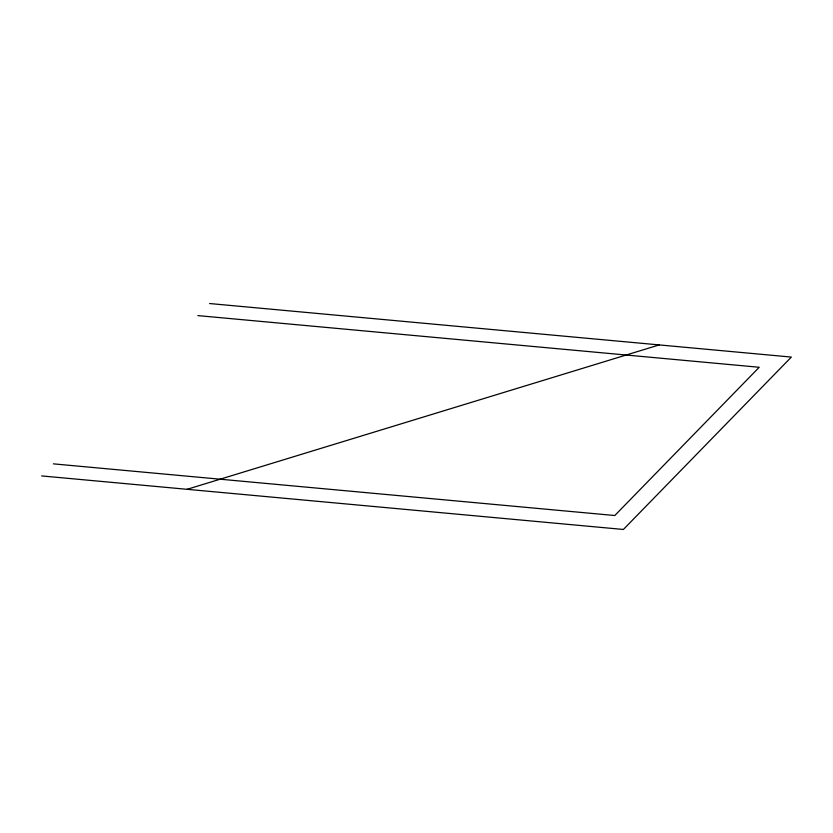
<?xml version="1.0" encoding="UTF-8"?>
<svg xmlns="http://www.w3.org/2000/svg" width="833" height="833" viewBox="0 0 833 833"><rect width="100%" height="100%" fill="white"/><g stroke="black" fill="none" stroke-linecap="round" stroke-linejoin="round"><path stroke-width="1.25" d="M187.081 489.315L659.226 344.914M209.614 303.535L791.35 357.076L623.386 529.465L41.65 475.924M197.858 315.603L759.227 367.27L614.785 515.523L53.406 463.856"/></g></svg>
